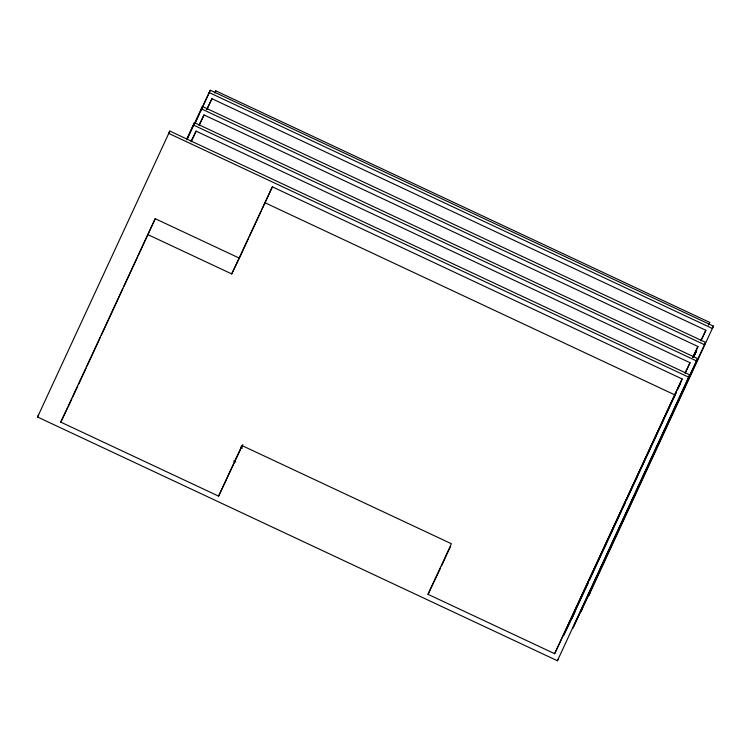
<?xml version="1.0" encoding="UTF-8"?>
<svg xmlns="http://www.w3.org/2000/svg" width="751" height="751" viewBox="0 0 751 751"><rect width="100%" height="100%" fill="white"/><g stroke="black" fill="none" stroke-linecap="round" stroke-linejoin="round"><path stroke-width="1.13" d="M37.55 417.012L169.839 131.068L689.709 374.815L557.42 660.758L37.55 417.012L38.677 414.693M186.952 138.832L194.471 122.685L697.623 358.593L573.041 627.874L697.623 358.593M186.605 139.705L194.471 122.685M186.99 139.62L202.385 106.464L705.536 342.372L580.955 611.652L582.081 609.343M195.889 121.277L210.299 90.242L713.45 326.15L588.868 595.43L589.995 593.112M195.053 123.211L199.475 113.636M200.461 111.514L210.299 90.242M242.836 444.545L218.588 496.129L60.747 422.118L155.222 218.691L239.391 258.156L248.252 238.996M68.435 406.366L71.871 398.941M72.847 396.819L77.747 386.221M78.733 384.099L86.083 368.197M87.069 366.075L100.305 337.443M101.282 335.321L122.864 288.675M123.84 286.553L137.076 257.922M138.062 255.8L155.222 218.691M191.205 141.77L196.114 131.153L690.038 362.742L685.128 373.35M199.118 125.548L204.028 114.931L697.951 346.511L693.042 357.129M207.032 109.327L211.932 98.71L705.865 330.29L700.955 340.907M214.795 92.955L215.781 90.833L709.704 322.414L708.719 324.535M147.534 234.453L231.702 273.918L272.369 186.839L682.124 378.964L554.67 653.708L427.995 594.313L451.389 543.733L241.972 445.55L218.588 496.129M249.229 236.865L261.048 211.322M262.033 209.191L272.369 186.839M440.555 568.019L427.995 594.313M441.532 565.907L450.3 546.944M554.67 653.708L682.124 378.964M675.891 392.566L563.494 635.628L570.272 621.725M677.853 388.323L680.312 383.01M570.76 620.664L588.587 582.26M589.413 580.326L621.471 511.14M621.809 510.276L625.395 502.654M626.231 500.72L676.444 392.266M677.918 389.084L680.857 382.71M693.586 356.828L696.534 350.464M693.736 356.631L696.684 350.266M693.999 356.378L696.449 351.074M169.839 131.068L168.712 133.387L688.583 377.133L689.709 374.815M202.385 106.464L201.259 108.782L704.41 344.69L705.536 342.372M191.27 141.085L196.114 131.153M199.184 124.863L204.028 114.931M206.609 109.637L211.932 98.71M214.88 92.683L215.781 90.833M60.747 422.118L67.919 407.417M231.702 273.918L239.391 258.156M685.194 372.674L690.038 362.742M692.619 357.438L697.951 346.511M701.021 340.222L705.865 330.29M708.353 325.192L709.704 322.414M713.45 326.15L712.323 328.469L209.172 92.561M571.408 619.406L574.797 612.459M557.42 660.758L558.556 658.439M193.345 125.004L696.496 360.912M264.681 202.601L674.436 394.716M240.404 447.127L242.526 448.122M233.617 461.039L235.748 462.034"/></g></svg>
